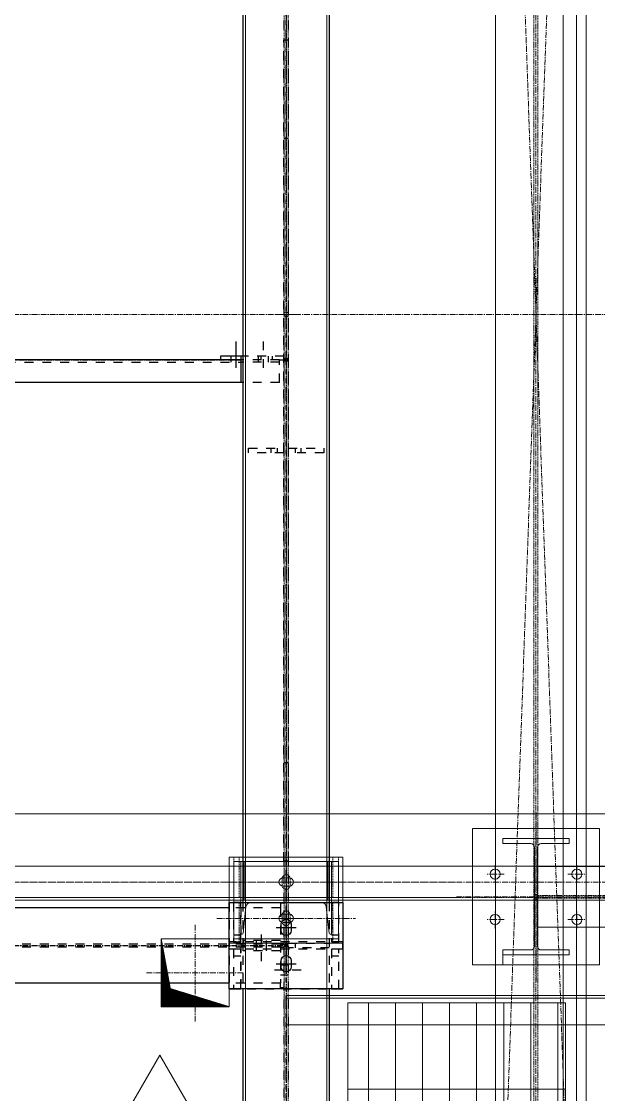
# Model space of a CAD drawing. Header units: inches. Extents: x 209270 to 234360, y -180214 to -150194.
# Drawn here: x 227929 to 229199, y -163282 to -160919 of the extents above; entities that cross this region are included whole.
import ezdxf

# ---------------------------------------------------------------- set-up
doc = ezdxf.new("R2010")
doc.units = ezdxf.units.IN
doc.header["$LTSCALE"] = 10
doc.header["$MEASUREMENT"] = 0
for name, pattern in [('CENTER', [2, 1.25, -0.25, 0.25, -0.25]), ('CENTER2', [1.125, 0.75, -0.125, 0.125, -0.125]), ('DXK_LINE_DOT2', [3.9198, 1.9599, -1.9599]), ('DXK_LINE_DOT5', [7.8785, 2.979, -0.9799, 0.9799, -0.9799, 0.9799, -0.9799]), ('HIDDEN', [0.375, 0.25, -0.125])]:
    doc.linetypes.add(name, pattern=pattern)
doc.layers.get('0').update_dxf_attribs({"color": 1})
for name, color, linetype in [('_STR_0', 5, 'Continuous'), ('_STR_1', 5, 'Continuous'), ('_STR_2', 5, 'Continuous'), ('_STR_4', 5, 'Continuous')]:
    doc.layers.add(name, color=color, linetype=linetype)
for name, color, linetype, lineweight in [('All Bought', 1, 'Continuous', 9), ('Belt', 1, 'Continuous', 9), ('CEN', 1, 'CENTER', 9), ('CENETR LINE', 1, 'CENTER2', 9), ('CIVIL', 1, 'Continuous', 9), ('DIM', 1, 'Continuous', 13), ('DIM.', 1, 'Continuous', 13), ('HIDDEN', 1, 'HIDDEN', 9), ('MAIN OBJECT', 1, 'Continuous', 18), ('OBJECT', 1, 'Continuous', 18), ('REV-C', 1, 'Continuous', 18), ('Sheeting', 1, 'Continuous', 0), ('STR25', 1, 'Continuous', 5)]:
    doc.layers.add(name, color=color, linetype=linetype, lineweight=lineweight)

# ---------------------------------------------------------------- blocks, each defined once
blk = doc.blocks.new('A$Caba30c88')
at = {"layer": 'CEN'}
for p, q in [((0, 186.6), (0, -186.6)), ((-70.2, 50), (-109.8, 50)), ((-90, 69.8), (-90, 30.2)), ((70.2, 50), (109.8, 50)), ((90, 69.8), (90, 30.2)), ((175, 0), (-175, 0)), ((-90, -69.8), (-90, -30.2)), ((90, -69.8), (90, -30.2)), ((-70.2, -50), (-109.8, -50)), ((70.2, -50), (109.8, -50))]:
    blk.add_line(p, q, dxfattribs=at)
blk.add_circle((0, 0), 5, dxfattribs=at)
at = {"layer": 'OBJECT'}
blk.add_lwpolyline([(140, 150), (140, -150), (-140, -150), (-140, 150)], close=True, dxfattribs=at)
blk.add_lwpolyline([(3.2, 109.1), (3.2, -109.1, 0.414214), (11.2, -117.1), (73.2, -117.1), (73.2, -117.1), (73.2, -128), (-73.2, -128), (-73.2, -117.1), (-11.1, -117.1, 0.414214), (-3.1, -109.1), (-3.1, 109.1, 0.414214), (-11.1, 117.1), (-73.2, 117.1), (-73.2, 128), (73.2, 128), (73.2, 117.1), (11.2, 117.1, 0.414214)], format="xyb", close=True, dxfattribs=at)
for centre in [(-90, 50), (90, 50), (-90, -50), (90, -50)]:
    blk.add_circle(centre, 11, dxfattribs=at)
blk = doc.blocks.new('A$C9du6586tt')
at = {"layer": 'CEN'}
for p, q in [((89.4, 2500), (-89.4, -2500)), ((89.4, -2500), (-89.4, 2500))]:
    blk.add_line(p, q, dxfattribs=at)
blk.add_lwpolyline([(89.4, 2500), (89.4, -2500), (-89.4, -2500), (-89.4, 2500)], close=True, dxfattribs=at)
blk = doc.blocks.new('A$Cb40ec30b')
at = {"layer": 'CEN'}
for p, q in [((0, 15.8), (0, 64.2)), ((-26.3, 40), (26.3, 40)), ((0, -59), (0, -21)), ((-25.5, -40), (26.5, -40))]:
    blk.add_line(p, q, dxfattribs=at)
at = {"layer": 'HIDDEN'}
for points in [[(-103, 6), (-115, 6), (-115, 95), (-103, 95)], [(103, 6), (115, 6), (115, 95), (103, 95)], [(125, 6), (125, -6), (-125, -6), (-125, 6)], [(-103, -6), (-115, -6), (-115, -95), (-103, -95)], [(103, -6), (115, -6), (115, -95), (103, -95)]]:
    blk.add_lwpolyline(points, close=True, dxfattribs=at)
at = {"layer": 'HIDDEN', "elevation": 149686677196.4}
for points in [[(9, 47), (9, 33, -1), (-9, 33), (-9, 47, -1)], [(9, -33), (9, -47, -1), (-9, -47), (-9, -33, -1)]]:
    blk.add_lwpolyline(points, format="xyb", close=True, dxfattribs=at)
at = {"layer": 'STR25', "ltscale": 0.2}
blk.add_lwpolyline([(-125, 95), (125, 95), (125, -95), (-125, -95)], close=True, dxfattribs=at)
blk = doc.blocks.new('A$Cfd238a5e')
at = {"layer": 'CEN'}
for p, q in [((0, 118.3), (0, -118.3)), ((-152.8, 0), (152.8, 0)), ((-152.8, -40), (152.8, -40))]:
    blk.add_line(p, q, dxfattribs=at)
at = {"layer": 'MAIN OBJECT', "ltscale": 0.2, "elevation": 149686677196.4}
for points in [[(7.3, 31), (-6.7, 31, -1), (-6.7, 49), (7.3, 49, -1)], [(7.3, -31), (-6.7, -31, 1), (-6.7, -49), (7.3, -49, 1)]]:
    blk.add_lwpolyline(points, format="xyb", close=True, dxfattribs=at)
at = {"layer": 'OBJECT'}
for points in [[(-115, -85), (115, -85), (115, 85), (-115, 85)], [(-100, 85), (-92, 85), (-92, 0), (-100, 0)], [(100, 85), (92, 85), (92, 0), (100, 0)]]:
    blk.add_lwpolyline(points, close=True, dxfattribs=at)
blk.add_lwpolyline([(-94.4, -72.9, -0.383864), (-96.8, -75), (-100, -75), (-100, 0), (100, 0), (100, -75), (96.8, -75, -0.383864), (94.4, -72.9), (88.3, -14.7, 0.383864), (78.4, -5.7), (-78.4, -5.7, 0.383864), (-88.3, -14.7)], format="xyb", close=True, dxfattribs=at)
at = {"layer": 'DIM'}
blk.add_blockref('A$Cb40ec30b', (0, 0), dxfattribs=at)
blk = doc.blocks.new('A$C2698bf6b')
at = {"layer": 'CENETR LINE'}
for p, q in [((0, -1290), (0, 1290)), ((-22.1, 0), (22.1, 0))]:
    blk.add_line(p, q, dxfattribs=at)
blk.add_circle((0, 0), 5, dxfattribs=at)
at = {"layer": 'DIM'}
blk.add_blockref('A$Cfd238a5e', (0, -1290), dxfattribs=at)
blk = doc.blocks.new('A$Cdc69ee36')
h = blk.add_hatch()
h.set_pattern_fill('GRATE', color=256, scale=75, angle=90)
h.set_pattern_definition([(89.999995, (-345791.23, -616422.02), (-59.53125, 5.6e-06), []), (179.999995, (-345791.23, -616422.02), (-2e-05, -238.125), [])])
h.paths.add_polyline_path([(-479.1, -1), (0, -1), (0, 779), (-479.1, 779)])
blk.add_lwpolyline([(-479.1, -1), (0, -1), (0, 779), (-479.1, 779)], close=True)
blk = doc.blocks.new('A$CDFHGU765777')
at = {"layer": 'CIVIL'}
h = blk.add_hatch(dxfattribs=at)
h.set_pattern_fill('ANSI31', color=256, angle=-180)
h.set_pattern_definition([(225, (2176290.63079, -168399.84653), (0.088388347648, -0.088388347648), [])])
h.paths.add_polyline_path([(-75, -75), (-55, 35), (75, 75), (-75, 75)])
at = {"layer": 'CEN', "elevation": 0}
for points in [[(0, 107.1), (0, -107.1)], [(-107.1, 0), (107.1, 0)]]:
    blk.add_lwpolyline(points, dxfattribs=at)
at = {"layer": 'CIVIL'}
blk.add_lwpolyline([(-75, -75), (75, -75), (75, 75), (-75, 75)], close=True, dxfattribs=at)
blk.add_lwpolyline([(-75, -75), (-55, 35), (75, 75)], dxfattribs=at)
blk = doc.blocks.new('A$Ca106b763')
at = {"layer": 'REV-C'}
blk.add_lwpolyline([(0, 373.2), (-215.5, 0), (215.5, 0)], close=True, dxfattribs=at)
blk = doc.blocks.new('GridLine-116860372-116904 - 114867')
at = {"layer": '_STR_2', "linetype": 'DXK_LINE_DOT5'}
blk.add_line((228511.9, -165456.7), (228511.9, -153291), dxfattribs=at)
blk = doc.blocks.new('Part-116860372-115040 - 114867')
at = {"layer": '_STR_4', "linetype": 'Continuous'}
for points in [[(227511.9, -161667.7, -1), (227511.9, -161659.7, -1)], [(228511.9, -161667.7, -1), (228511.9, -161659.7, -1)]]:
    blk.add_hatch(color=256, dxfattribs=at).paths.add_polyline_path(points)
at = {"layer": '_STR_1', "linetype": 'DXK_LINE_DOT2'}
for p, q in [((227522.7, -161713.7), (227522.7, -161663.7)), ((227583.5, -161663.7), (227522.7, -161663.7)), ((227578.5, -161668.7), (227522.7, -161668.7)), ((227583.5, -161668.7), (228411.9, -161668.7)), ((228497.2, -161663.7), (228411.9, -161663.7)), ((228497.2, -161668.7), (228416.9, -161668.7)), ((228497.2, -161713.7), (228497.2, -161663.7)), ((227578.5, -161713.7), (227522.7, -161713.7)), ((228497.2, -161713.7), (228416.9, -161713.7))]:
    blk.add_line(p, q, dxfattribs=at)
at = {"layer": '_STR_2', "linetype": 'Continuous'}
for p, q in [((227578.5, -161668.7), (227583.5, -161668.7)), ((228411.9, -161663.7), (227583.5, -161663.7)), ((227583.5, -161663.7), (227583.5, -161713.7)), ((228411.9, -161663.7), (228411.9, -161713.7)), ((228416.9, -161668.7), (228411.9, -161668.7)), ((228416.9, -161713.7), (227578.5, -161713.7))]:
    blk.add_line(p, q, dxfattribs=at)
at = {"layer": '_STR_4', "linetype": 'CENTER'}
for p, q in [((227511.9, -161663.7), (227522.7, -161663.7)), ((227583.5, -161663.7), (228411.9, -161663.7)), ((228497.2, -161663.7), (228511.9, -161663.7))]:
    blk.add_line(p, q, dxfattribs=at)
at = {"layer": '_STR_4', "linetype": 'Continuous'}
for centre in [(227511.9, -161663.7), (228511.9, -161663.7)]:
    blk.add_circle(centre, 4, dxfattribs=at)
blk = doc.blocks.new('Part-116860372-114997 - 114867')
at = {"layer": '_STR_4', "linetype": 'Continuous'}
blk.add_hatch(color=256, dxfattribs=at).paths.add_polyline_path([(228511.9, -162957.7, -1), (228511.9, -162949.7, -1)])
at = {"layer": '_STR_1', "linetype": 'DXK_LINE_DOT2'}
for p, q in [((228499.2, -162870.8), (228386.8, -162870.8)), ((228411.9, -162870.8), (228411.9, -163036.5)), ((228499.2, -162870.8), (228499.2, -163036.5)), ((228499.2, -162950.3), (225641.9, -162950.3)), ((228499.2, -162957), (225641.9, -162957)), ((228499.2, -163036.5), (228386.8, -163036.5))]:
    blk.add_line(p, q, dxfattribs=at)
at = {"layer": '_STR_2', "linetype": 'Continuous'}
for p, q in [((228386.8, -162870.8), (227539.8, -162870.8)), ((228386.8, -163036.5), (227539.8, -163036.5))]:
    blk.add_line(p, q, dxfattribs=at)
at = {"layer": '_STR_4', "linetype": 'CENTER'}
blk.add_line((225511.9, -162953.7), (228511.9, -162953.7), dxfattribs=at)
at = {"layer": '_STR_4', "linetype": 'Continuous'}
blk.add_circle((228511.9, -162953.7), 4, dxfattribs=at)
blk = doc.blocks.new('Part-116860372-115005 - 114867')
at = {"layer": '_STR_1', "linetype": 'DXK_LINE_DOT2'}
for p, q in [((228507.2, -158643), (228507.2, -165057.7)), ((228516.6, -158643), (228516.6, -165057.7)), ((228416.9, -162858.7), (228416.9, -163048.7)), ((228606.9, -162858.6), (228606.9, -163048.6))]:
    blk.add_line(p, q, dxfattribs=at)
at = {"layer": '_STR_2', "linetype": 'Continuous'}
for p, q in [((228416.9, -160468.7), (228416.9, -162858.7)), ((228606.9, -160468.6), (228606.9, -162858.6)), ((228416.9, -163048.7), (228416.9, -164553.7)), ((228606.9, -163048.6), (228606.9, -165057.7))]:
    blk.add_line(p, q, dxfattribs=at)
at = {"layer": '_STR_4', "linetype": 'CENTER'}
blk.add_line((228511.9, -158363.7), (228511.9, -165363.7), dxfattribs=at)
blk = doc.blocks.new('Part-116860372-115418 - 114867')
at = {"layer": '_STR_1', "linetype": 'DXK_LINE_DOT2'}
for p, q in [((228417.2, -162965), (228417.2, -162957)), ((228499.2, -162965), (228417.2, -162965)), ((228499.2, -162957), (228507.2, -162957)), ((228499.2, -163047), (228499.2, -163036.5)), ((228507.2, -163047), (228499.2, -163047))]:
    blk.add_line(p, q, dxfattribs=at)
blk = doc.blocks.new('Part-116860372-115820 - 114867')
at = {"layer": '_STR_1', "linetype": 'DXK_LINE_DOT2'}
for p, q in [((228507.2, -161655.7), (228416.9, -161655.7)), ((228457.2, -161663.7), (228457.2, -161655.7)), ((228482.2, -161663.7), (228482.2, -161655.7)), ((228507.2, -161655.7), (228507.2, -161663.7))]:
    blk.add_line(p, q, dxfattribs=at)
at = {"layer": '_STR_2', "linetype": 'Continuous'}
for p, q in [((228416.9, -161655.7), (228367.2, -161655.7)), ((228367.2, -161655.7), (228367.2, -161663.7)), ((228416.9, -161663.7), (228411.9, -161663.7))]:
    blk.add_line(p, q, dxfattribs=at)
blk = doc.blocks.new('Bolt-116860372-115420 - 114867')
at = {"layer": '_STR_1', "linetype": 'DXK_LINE_DOT2'}
for p, q in [((228446.2, -162942.3), (228446.2, -162950.3)), ((228446.2, -162950.3), (228446.2, -162957)), ((228457.2, -162929.3), (228457.2, -162997.3)), ((228468.2, -162942.3), (228468.2, -162950.3)), ((228468.2, -162950.3), (228468.2, -162957)), ((228446.2, -162957), (228446.2, -162965)), ((228468.2, -162957), (228468.2, -162965))]:
    blk.add_line(p, q, dxfattribs=at)
blk = doc.blocks.new('Part-116860372-116657 - 114867')
at = {"layer": '_STR_1', "linetype": 'DXK_LINE_DOT2'}
for p, q in [((228395.9, -162858.7), (228395.9, -162945.7)), ((228411.9, -162858.7), (228395.9, -162858.7)), ((228411.9, -162945.7), (228411.9, -162858.7)), ((228411.9, -162930.7), (228395.9, -162930.7)), ((228395.9, -162945.7), (228411.9, -162945.7))]:
    blk.add_line(p, q, dxfattribs=at)
blk = doc.blocks.new('Part-116860372-116655 - 114867')
at = {"layer": '_STR_1', "linetype": 'DXK_LINE_DOT2'}
for p, q in [((228636.8, -162945.6), (228386.8, -162945.7)), ((228386.8, -162961.7), (228386.8, -162945.7)), ((228636.8, -162961.6), (228636.8, -162945.6)), ((228636.8, -162961.6), (228386.8, -162961.7))]:
    blk.add_line(p, q, dxfattribs=at)
blk = doc.blocks.new('Part-116860372-115419 - 114867')
at = {"layer": '_STR_1', "linetype": 'DXK_LINE_DOT2'}
for p, q in [((228507.2, -162860.3), (228499.2, -162860.3)), ((228499.2, -162860.3), (228499.2, -162870.8)), ((228499.2, -162942.3), (228417.2, -162942.3)), ((228417.2, -162942.3), (228417.2, -162950.3)), ((228499.2, -162950.3), (228507.2, -162950.3))]:
    blk.add_line(p, q, dxfattribs=at)
blk = doc.blocks.new('Bolt-116860372-115421 - 114867')
at = {"layer": '_STR_1', "linetype": 'DXK_LINE_DOT2'}
for p, q in [((228499.2, -162996), (228507.2, -162996)), ((228507.2, -162996), (228516.6, -162996)), ((228486.2, -163007), (228549.2, -163007)), ((228499.2, -163018), (228507.2, -163018)), ((228507.2, -163018), (228516.6, -163018))]:
    blk.add_line(p, q, dxfattribs=at)
blk = doc.blocks.new('Part-116860372-116656 - 114867')
at = {"layer": '_STR_2', "linetype": 'Continuous'}
for p, q in [((228386.8, -162858.7), (228636.8, -162858.6)), ((228386.8, -163048.7), (228386.8, -162858.7)), ((228636.8, -162858.6), (228636.8, -163048.6)), ((228636.8, -163048.6), (228386.8, -163048.7))]:
    blk.add_line(p, q, dxfattribs=at)
blk = doc.blocks.new('Part-116860372-116660 - 114867')
at = {"layer": '_STR_1', "linetype": 'DXK_LINE_DOT2'}
for p, q in [((228611.9, -162858.6), (228611.9, -162945.6)), ((228627.9, -162858.6), (228611.9, -162858.6)), ((228627.9, -162945.6), (228627.9, -162858.6)), ((228627.9, -162930.6), (228611.9, -162930.6)), ((228611.9, -162945.6), (228627.9, -162945.6))]:
    blk.add_line(p, q, dxfattribs=at)
blk = doc.blocks.new('Bolt-116860372-115821 - 114867')
at = {"layer": '_STR_1', "linetype": 'DXK_LINE_DOT2'}
for p, q in [((228462.2, -161681.7), (228462.2, -161623.7)), ((228451.2, -161663.7), (228451.2, -161655.7)), ((228451.2, -161668.7), (228451.2, -161663.7)), ((228473.2, -161663.7), (228473.2, -161655.7)), ((228473.2, -161668.7), (228473.2, -161663.7))]:
    blk.add_line(p, q, dxfattribs=at)
at = {"layer": '_STR_2', "linetype": 'Continuous'}
for p, q in [((228402.2, -161681.7), (228402.2, -161623.7)), ((228391.2, -161663.7), (228391.2, -161655.7)), ((228391.2, -161668.7), (228391.2, -161663.7)), ((228413.2, -161663.7), (228413.2, -161655.7)), ((228413.2, -161668.7), (228413.2, -161663.7))]:
    blk.add_line(p, q, dxfattribs=at)
blk = doc.blocks.new('Part-116860372-156481 - 114867')
at = {"layer": '_STR_1', "linetype": 'DXK_LINE_DOT2'}
for p, q in [((228429, -161868.6), (228429, -161858.6)), ((228429, -161858.6), (228506.9, -161858.6)), ((228479, -161868.6), (228479, -161858.6)), ((228491.9, -161858.6), (228491.9, -161868.6)), ((228506.9, -161868.6), (228429, -161868.6))]:
    blk.add_line(p, q, dxfattribs=at)
blk = doc.blocks.new('Part-116860372-116658 - 114867')
at = {"layer": '_STR_1', "linetype": 'DXK_LINE_DOT2'}
for p, q in [((228386.8, -162858.7), (228636.8, -162858.6)), ((228386.8, -162858.7), (228386.8, -163048.7)), ((228636.8, -162858.6), (228636.8, -163048.6)), ((228386.8, -163048.7), (228636.8, -163048.6))]:
    blk.add_line(p, q, dxfattribs=at)
blk = doc.blocks.new('Part-116860372-116659 - 114867')
at = {"layer": '_STR_1', "linetype": 'DXK_LINE_DOT2'}
for p, q in [((228411.9, -162961.7), (228395.9, -162961.7)), ((228395.9, -162961.7), (228395.9, -163048.7)), ((228411.9, -163048.7), (228411.9, -162961.7)), ((228411.9, -162976.7), (228395.9, -162976.7)), ((228395.9, -163048.7), (228411.9, -163048.7))]:
    blk.add_line(p, q, dxfattribs=at)
blk = doc.blocks.new('Part-116860372-116661 - 114867')
at = {"layer": '_STR_1', "linetype": 'DXK_LINE_DOT2'}
for p, q in [((228627.9, -162961.7), (228611.9, -162961.7)), ((228611.9, -162961.7), (228611.9, -163048.6)), ((228627.9, -163048.6), (228627.9, -162961.7)), ((228627.9, -162976.7), (228611.9, -162976.7)), ((228611.9, -163048.6), (228627.9, -163048.6))]:
    blk.add_line(p, q, dxfattribs=at)
blk = doc.blocks.new('Bolt-116860372-116662 - 114867')
at = {"layer": '_STR_2', "linetype": 'Continuous'}
for p, q in [((228500.8, -162906.7), (228501.7, -162902.5)), ((228501.7, -162902.5), (228504.1, -162898.9)), ((228504.1, -162898.9), (228507.6, -162896.5)), ((228507.6, -162896.5), (228511.8, -162895.7)), ((228511.8, -162935.7), (228511.8, -162891.7)), ((228511.8, -162895.7), (228511.8, -162895.7)), ((228511.8, -162895.7), (228516, -162896.5)), ((228516, -162896.5), (228519.6, -162898.9)), ((228519.6, -162898.9), (228522, -162902.5)), ((228522, -162902.5), (228522.8, -162906.7)), ((228489.8, -162913.7), (228533.8, -162913.7)), ((228500.8, -162920.7), (228500.8, -162906.7)), ((228501.7, -162924.9), (228500.8, -162920.7)), ((228504, -162928.4), (228501.7, -162924.9)), ((228522, -162924.9), (228519.6, -162928.4)), ((228522.8, -162920.7), (228522, -162924.9)), ((228522.8, -162906.7), (228522.8, -162920.7)), ((228507.6, -162930.8), (228504, -162928.4)), ((228511.8, -162931.7), (228507.6, -162930.8)), ((228516, -162930.8), (228511.8, -162931.7)), ((228511.8, -162931.7), (228511.8, -162931.7)), ((228519.6, -162928.4), (228516, -162930.8)), ((228511.8, -163015.7), (228511.8, -162971.7)), ((228489.8, -162993.7), (228533.8, -162993.7)), ((228500.8, -162986.7), (228501.7, -162982.5)), ((228500.8, -163000.7), (228500.8, -162986.7)), ((228501.7, -162982.5), (228504, -162978.9)), ((228504, -162978.9), (228507.6, -162976.5)), ((228507.6, -162976.5), (228511.8, -162975.7)), ((228511.8, -162975.7), (228511.8, -162975.7)), ((228511.8, -162975.7), (228516, -162976.5)), ((228516, -162976.5), (228519.6, -162978.9)), ((228519.6, -162978.9), (228522, -162982.5)), ((228522, -162982.5), (228522.8, -162986.7)), ((228522.8, -162986.7), (228522.8, -163000.7)), ((228501.7, -163004.9), (228500.8, -163000.7)), ((228504, -163008.4), (228501.7, -163004.9)), ((228507.6, -163010.8), (228504, -163008.4)), ((228511.8, -163011.7), (228507.6, -163010.8)), ((228516, -163010.8), (228511.8, -163011.7)), ((228511.8, -163011.7), (228511.8, -163011.7)), ((228519.6, -163008.4), (228516, -163010.8)), ((228522, -163004.9), (228519.6, -163008.4)), ((228522.8, -163000.7), (228522, -163004.9))]:
    blk.add_line(p, q, dxfattribs=at)
blk = doc.blocks.new('Part-116860372-156480 - 114867')
at = {"layer": '_STR_1', "linetype": 'DXK_LINE_DOT2'}
for p, q in [((228516.9, -160959.6), (228506.9, -160959.6)), ((228506.9, -162767.6), (228506.9, -160959.6)), ((228516.9, -162767.6), (228516.9, -160959.6)), ((228516.9, -161176.5), (228506.9, -161176.5)), ((228506.9, -162550.5), (228516.9, -162550.5)), ((228516.9, -162767.6), (228506.9, -162767.6))]:
    blk.add_line(p, q, dxfattribs=at)
blk = doc.blocks.new('Part-116860372-150363 - 114867')
at = {"layer": '_STR_1', "linetype": 'DXK_LINE_DOT2'}
for p, q in [((228516.6, -162948.7), (228606.9, -162948.7)), ((228531.6, -162948.7), (228531.6, -162958.7)), ((228606.9, -162958.7), (228516.6, -162958.7))]:
    blk.add_line(p, q, dxfattribs=at)
blk = doc.blocks.new('Part-116860372-156482 - 114867')
at = {"layer": '_STR_1', "linetype": 'DXK_LINE_DOT2'}
for p, q in [((228516.9, -161858.6), (228594.7, -161858.6)), ((228531.9, -161858.6), (228531.9, -161868.6)), ((228544.7, -161868.6), (228544.7, -161858.6)), ((228594.7, -161858.6), (228594.7, -161868.6)), ((228594.7, -161868.6), (228516.9, -161868.6))]:
    blk.add_line(p, q, dxfattribs=at)

msp = doc.modelspace()

# ---------------------------------------------------------------- linework, layer by layer
at = {"layer": 'Belt'}
msp.add_line((232519.4, -162663.7, 0), (219599.9, -162663.7, 0), dxfattribs=at)
at = {"layer": 'CEN'}
for p, q in [((229061.8, -155263.7), (229061.8, -165259.3)), ((220011.9, -161563.7), (232509.3, -161563.7)), ((220972.4, -162813.7), (228896, -162813.7)), ((232519.7, -162813.7), (221148.1, -162813.7)), ((228886.8, -162846.2), (232519.8, -162846.2)), ((228886.8, -162846.2), (232519.8, -162846.2)), ((232519.8, -162846.2), (229065, -162846.2))]:
    msp.add_line(p, q, dxfattribs=at)
at = {"layer": 'CEN', "elevation": 0.8}
msp.add_lwpolyline([(217011.9, -155263.7), (228511.9, -155263.7), (228511.9, -165263.7), (217011.9, -165263.7)], close=True, dxfattribs=at)
at = {"layer": 'DIM'}
msp.add_line((228988.7, -162974.2, 8676235979.2), (228988.7, -162996.2, 8676235979.2), dxfattribs=at)
at = {"layer": 'HIDDEN'}
for p, q in [((220972.4, -162847.6, 8793052905.5), (228896, -162847.6, 8793052905.5)), ((232519.8, -162847.6, 7050750846.7), (221148.1, -162847.6, 7050750846.7)), ((232519.8, -162843.3, 8564264015.9), (229065, -162843.3, 8676235979.2)), ((232519.8, -162849, 8564263700.2), (229065, -162849, 8676235979.2))]:
    msp.add_line(p, q, dxfattribs=at)
msp.add_lwpolyline([(228507.5, -165259.3), (228507.5, -155268.1), (228516.3, -155268.1), (228516.3, -165259.3)], close=True, dxfattribs=at)
at = {"layer": 'HIDDEN', "elevation": 0}
msp.add_lwpolyline([(229066.2, -165259.3), (229066.2, -155268.1), (229057.4, -155268.1), (229057.4, -165259.3)], dxfattribs=at)
at = {"layer": 'MAIN OBJECT'}
for p, q in [((220972.4, -162778.7), (228896, -162778.7)), ((232519.6, -162778.7), (221148.1, -162778.7)), ((232519.6, -162779.6), (229065, -162779.6)), ((220972.4, -162853.7), (228896, -162853.7)), ((232519.8, -162853.7), (221148.1, -162853.7)), ((232519.9, -162912.8), (229065, -162912.8)), ((232520.1, -163063.7), (228511.9, -163063.7, 0.8)), ((228511.9, -163063.7, 0.8), (228511.9, -163128.2, 0.8)), ((232520.1, -163069.2), (228511.9, -163069.2, 0.8)), ((232520.2, -163128.2), (228511.9, -163128.2, 0.8))]:
    msp.add_line(p, q, dxfattribs=at)
msp.add_lwpolyline([(228422.5, -165259.3), (228422.5, -155268.1), (228601.3, -155268.1), (228601.3, -165259.3)], close=True, dxfattribs=at)
at = {"layer": 'MAIN OBJECT', "elevation": 0}
msp.add_lwpolyline([(229151.2, -165259.3), (229151.2, -155268.1), (228972.4, -155268.1), (228972.4, -165259.3)], dxfattribs=at)
at = {"layer": 'Sheeting'}
for points in [[(216351.9, -154713.7), (229171.9, -154713.7), (229171.9, -165813.7), (216351.9, -165813.7)], [(216401.9, -154763.7), (229121.9, -154763.7), (229121.9, -165763.7), (216401.9, -165763.7)]]:
    msp.add_lwpolyline(points, close=True, dxfattribs=at)

# ---------------------------------------------------------------- block references
at = {"layer": '_STR_0', "zscale": 0.8}
for name in ['GridLine-116860372-116904 - 114867', 'Part-116860372-115005 - 114867', 'Part-116860372-156480 - 114867', 'Bolt-116860372-115821 - 114867', 'Part-116860372-115040 - 114867', 'Part-116860372-115820 - 114867', 'Part-116860372-156481 - 114867', 'Part-116860372-156482 - 114867', 'Part-116860372-114997 - 114867', 'Part-116860372-116656 - 114867', 'Part-116860372-116658 - 114867', 'Part-116860372-116657 - 114867', 'Part-116860372-115419 - 114867', 'Part-116860372-116660 - 114867', 'Bolt-116860372-116662 - 114867', 'Part-116860372-116655 - 114867', 'Bolt-116860372-115420 - 114867', 'Part-116860372-150363 - 114867', 'Part-116860372-116659 - 114867', 'Part-116860372-115418 - 114867', 'Part-116860372-116661 - 114867', 'Bolt-116860372-115421 - 114867']:
    msp.add_blockref(name, (0, 0), dxfattribs=at)
at = {"layer": 'All Bought', "xscale": -1}
msp.add_blockref('A$Cdc69ee36', (228647.8, -163858.6, 293016688.1), dxfattribs=at)
at = {"layer": 'DIM'}
msp.add_blockref('A$C2698bf6b', (228511.9, -161563.7, 0.8), dxfattribs=at)
at = {"layer": 'DIM', "rotation": 180}
msp.add_blockref('A$Caba30c88', (229061.9, -162846.2, 8676235979.2), dxfattribs=at)
at = {"layer": 'DIM', "xscale": -1, "rotation": 180}
msp.add_blockref('A$CDFHGU765777', (228311.9, -163013.7, 0.8), dxfattribs=at)
at = {"layer": 'DIM.'}
msp.add_blockref('A$C9du6586tt', (229061.8, -161563.7), dxfattribs=at)
at = {"layer": 'REV-C'}
msp.add_blockref('A$Ca106b763', (228234.1, -163568.4, 293016688.1), dxfattribs=at)

doc.saveas('drawing.dxf')
